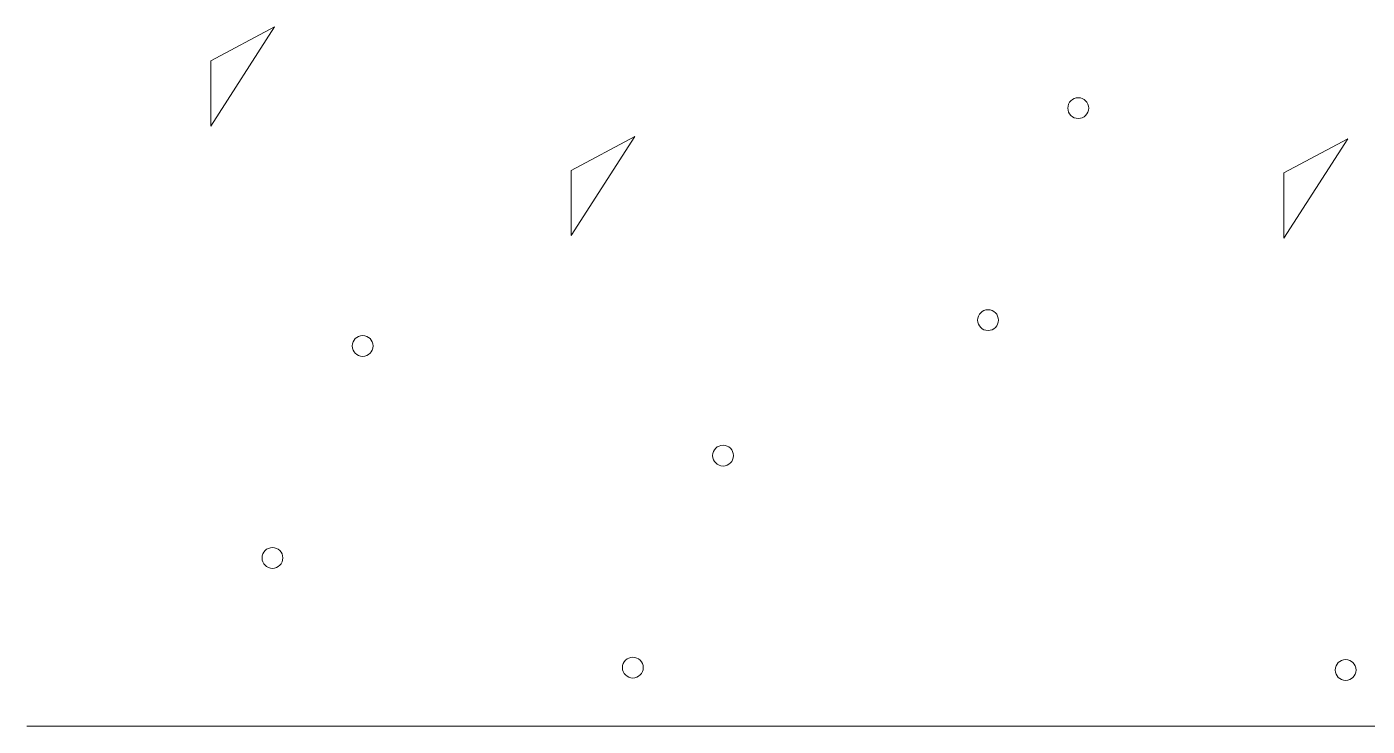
# Model space of a CAD drawing. Header units: millimetres. Extents: x 3895 to 4697, y -1269 to -217.
# Drawn here: x 4045.3 to 4113.1, y -377.1 to -341.7 of the extents above; entities that cross this region are included whole.
import ezdxf

# ---------------------------------------------------------------- set-up
doc = ezdxf.new("R2010")
doc.units = ezdxf.units.MM
doc.header["$LTSCALE"] = 0.1
doc.layers.get('0').update_dxf_attribs({"lineweight": 15})
doc.layers.add('TEXT', color=2, linetype='Continuous', lineweight=18)

msp = doc.modelspace()

# ---------------------------------------------------------------- linework, layer by layer
msp.add_line((4045.2776, -377.0983), (4296.9979, -377.0983))
at = {"layer": 'TEXT', "color": 2}
for p, q in [((4057.818, -341.6712), (4054.5853, -343.3942)), ((4054.5853, -346.6966), (4057.818, -341.6712)), ((4054.5853, -343.3942), (4054.5853, -346.6966)), ((4076.0575, -347.2253), (4072.8249, -348.9483)), ((4072.8249, -352.2507), (4076.0575, -347.2253)), ((4112.1328, -347.3467), (4108.9002, -349.0697)), ((4108.9002, -352.3721), (4112.1328, -347.3467)), ((4072.8249, -348.9483), (4072.8249, -352.2507)), ((4108.9002, -349.0697), (4108.9002, -352.3721))]:
    msp.add_line(p, q, dxfattribs=at)
for centre in [(4098.4919, -345.7908), (4093.9258, -356.5279), (4062.2755, -357.8384), (4080.515, -363.3925), (4057.7094, -368.5754), (4075.9489, -374.1296), (4112.0242, -374.251)]:
    msp.add_circle(centre, 0.527, dxfattribs=at)

doc.saveas('drawing.dxf')
